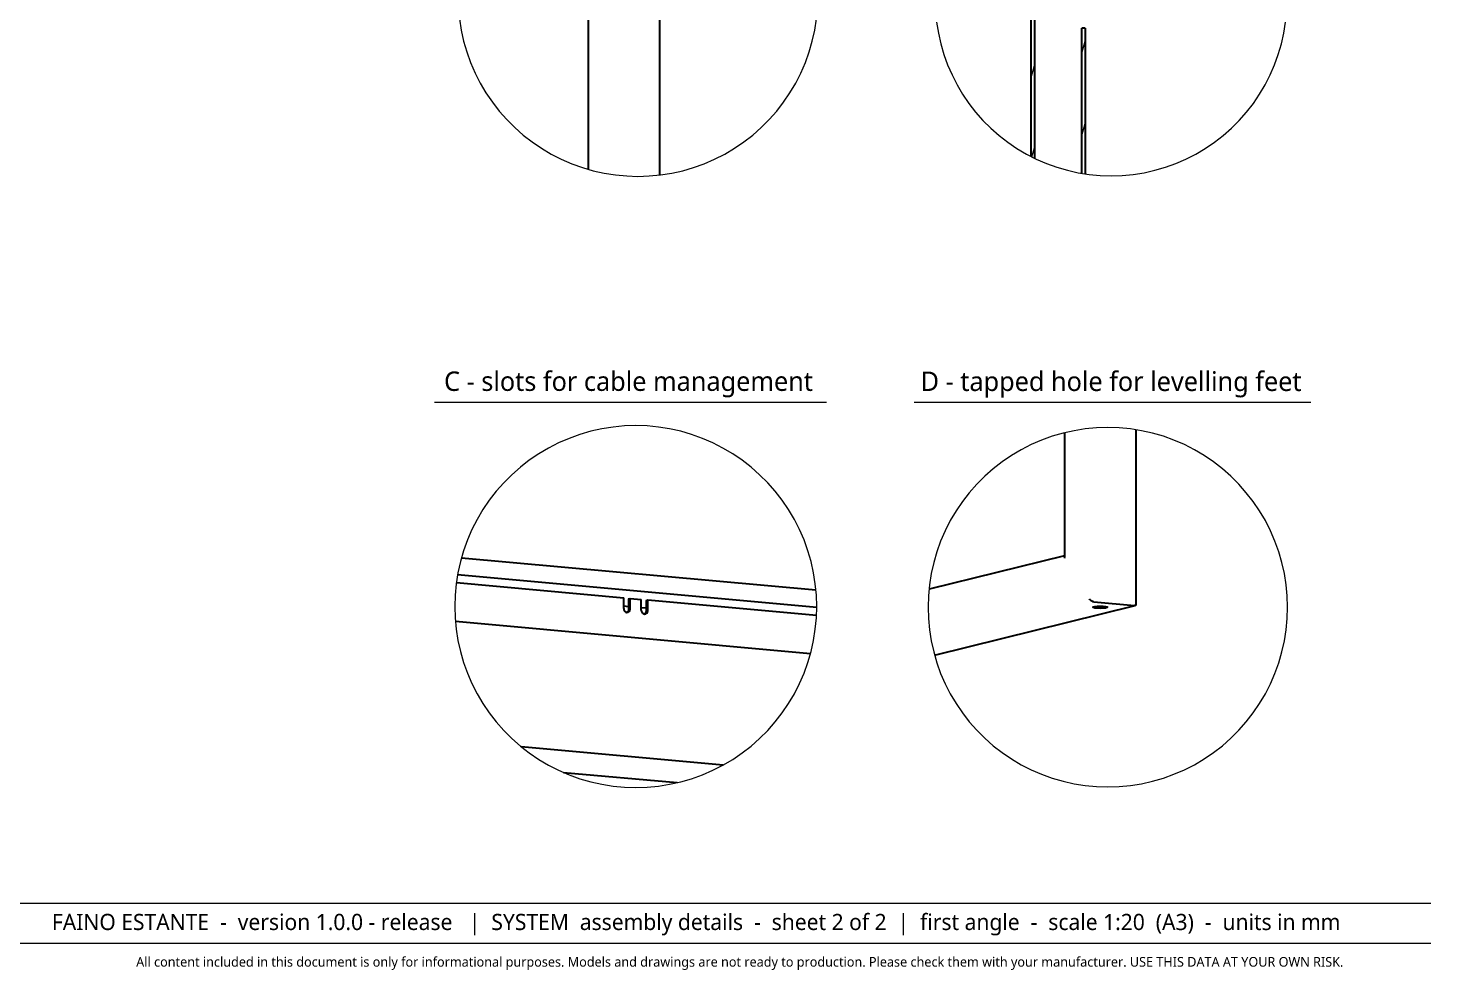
# Model space of a CAD drawing. Header units: inches. Extents: x 20 to 1275, y 6 to 408.
# Drawn here: x 1057.9 to 1275, y 5.9 to 151.7 of the extents above; entities that cross this region are included whole.
import ezdxf

# ---------------------------------------------------------------- set-up
doc = ezdxf.new("R2010")
doc.units = ezdxf.units.IN
doc.header["$LTSCALE"] = 12.7
doc.header["$MEASUREMENT"] = 0
for name, color, linetype, lineweight in [('ANNOTATION_TEXT', 251, 'Continuous', 25), ('BORDER_FRAME', 7, 'Continuous', 15), ('DETAIL_VIEW_BORDER', 7, 'Continuous', 15), ('SKETCHED_GEOMETRY', 7, 'Continuous', 15), ('VIEW_HATCHES', 7, 'Continuous', 13), ('Visible', 7, 'Continuous', 25)]:
    doc.layers.add(name, color=color, linetype=linetype, lineweight=lineweight)
doc.styles.add('Onshape-Standard-NoteStyle', font='Open Sans', dxfattribs={"height": 2.5})
doc.styles.add('Onshape-Standard-View-Label', font='Open Sans', dxfattribs={"height": 3})

msp = doc.modelspace()

# ---------------------------------------------------------------- linework, layer by layer
at = {"layer": 'BORDER_FRAME'}
msp.add_line((1275, 10), (875, 10), dxfattribs=at)
at = {"layer": 'DETAIL_VIEW_BORDER', "flags": 128}
for points in [[(1124.66328, 153.12412), (1124.93702, 151.39577), (1125.31875, 149.68802), (1125.80695, 148.00761), (1126.39971, 146.36117), (1127.09467, 144.75519), (1127.88911, 143.19603), (1128.77988, 141.68982), (1129.76346, 140.24252), (1130.83598, 138.85983), (1131.99321, 137.54722), (1133.23057, 136.30986), (1134.54318, 135.15263), (1135.92587, 134.08011), (1137.37317, 133.09653), (1138.87938, 132.20576), (1140.43855, 131.41132), (1142.04452, 130.71636), (1143.69096, 130.1236), (1145.37137, 129.6354), (1147.07912, 129.25367), (1148.80747, 128.97993), (1150.54959, 128.81525), (1152.29862, 128.76028), (1154.04765, 128.81525), (1155.78978, 128.97993), (1157.51813, 129.25367), (1159.22588, 129.6354), (1160.90629, 130.1236), (1162.55273, 130.71636), (1164.1587, 131.41132), (1165.71787, 132.20576), (1167.22407, 133.09653), (1168.67137, 134.08011), (1170.05406, 135.15263), (1171.36668, 136.30986), (1172.60404, 137.54722), (1173.76126, 138.85983), (1174.83378, 140.24252), (1175.81737, 141.68982), (1176.70814, 143.19603), (1177.50257, 144.75519), (1178.19754, 146.36117), (1178.79029, 148.00761), (1179.2785, 149.68802), (1179.66022, 151.39577), (1179.93397, 153.12412)], [(1198.51749, 152.63403), (1198.78485, 150.94599), (1199.15767, 149.27807), (1199.63449, 147.63685), (1200.21342, 146.02881), (1200.89218, 144.46029), (1201.66809, 142.93748), (1202.53808, 141.4664), (1203.49873, 140.05286), (1204.54624, 138.70242), (1205.67647, 137.42041), (1206.88498, 136.21191), (1208.16698, 135.08167), (1209.51742, 134.03417), (1210.93097, 133.07352), (1212.40205, 132.20352), (1213.92485, 131.42762), (1215.49337, 130.74886), (1217.10141, 130.16993), (1218.74263, 129.69311), (1220.41055, 129.32028), (1222.09859, 129.05293), (1223.80009, 128.89209), (1225.50833, 128.8384), (1227.21657, 128.89209), (1228.91807, 129.05293), (1230.60611, 129.32028), (1232.27403, 129.69311), (1233.91525, 130.16993), (1235.52329, 130.74886), (1237.09181, 131.42762), (1238.61462, 132.20352), (1240.0857, 133.07352), (1241.49924, 134.03417), (1242.84968, 135.08167), (1244.13169, 136.21191), (1245.34019, 137.42041), (1246.47043, 138.70242), (1247.51794, 140.05286), (1248.47858, 141.4664), (1249.34858, 142.93748), (1250.12448, 144.46029), (1250.80324, 146.02881), (1251.38217, 147.63685), (1251.85899, 149.27807), (1252.23182, 150.94599), (1252.49918, 152.63403)]]:
    msp.add_lwpolyline(points, dxfattribs=at)
for points in [[(1179.95929, 62.16123), (1179.90402, 63.91992), (1179.73843, 65.67167), (1179.46318, 67.40957), (1179.07934, 69.12675), (1178.58844, 70.81645), (1177.99241, 72.47199), (1177.2936, 74.08683), (1176.49478, 75.65461), (1175.59909, 77.16914), (1174.61007, 78.62444), (1173.53162, 80.01476), (1172.368, 81.33463), (1171.1238, 82.57883), (1169.80394, 83.74245), (1168.41361, 84.82089), (1166.95831, 85.80991), (1165.44379, 86.7056), (1163.87601, 87.50443), (1162.26116, 88.20323), (1160.60562, 88.79926), (1158.91593, 89.29017), (1157.19874, 89.674), (1155.46084, 89.94926), (1153.70909, 90.11485), (1151.9504, 90.17012), (1150.19171, 90.11485), (1148.43995, 89.94926), (1146.70206, 89.674), (1144.98487, 89.29017), (1143.29518, 88.79926), (1141.63964, 88.20323), (1140.02479, 87.50443), (1138.45701, 86.7056), (1136.94249, 85.80991), (1135.48719, 84.82089), (1134.09686, 83.74245), (1132.777, 82.57883), (1131.5328, 81.33463), (1130.36918, 80.01476), (1129.29073, 78.62444), (1128.30171, 77.16914), (1127.40602, 75.65461), (1126.6072, 74.08683), (1125.90839, 72.47199), (1125.31236, 70.81645), (1124.82146, 69.12675), (1124.43762, 67.40957), (1124.16237, 65.67167), (1123.99678, 63.91992), (1123.94151, 62.16123), (1123.99678, 60.40253), (1124.16237, 58.65078), (1124.43762, 56.91288), (1124.82146, 55.1957), (1125.31236, 53.506), (1125.90839, 51.85047), (1126.6072, 50.23562), (1127.40602, 48.66784), (1128.30171, 47.15331), (1129.29073, 45.69801), (1130.36918, 44.30769), (1131.5328, 42.98782), (1132.777, 41.74362), (1134.09686, 40.58001), (1135.48719, 39.50156), (1136.94249, 38.51254), (1138.45701, 37.61685), (1140.02479, 36.81802), (1141.63964, 36.11922), (1143.29518, 35.52319), (1144.98487, 35.03229), (1146.70206, 34.64845), (1148.43995, 34.37319), (1150.19171, 34.20761), (1151.9504, 34.15234), (1153.70909, 34.20761), (1155.46084, 34.37319), (1157.19874, 34.64845), (1158.91593, 35.03229), (1160.60562, 35.52319), (1162.26116, 36.11922), (1163.87601, 36.81802), (1165.44379, 37.61685), (1166.95831, 38.51254), (1168.41361, 39.50156), (1169.80394, 40.58001), (1171.1238, 41.74362), (1172.368, 42.98782), (1173.53162, 44.30769), (1174.61007, 45.69801), (1175.59909, 47.15331), (1176.49478, 48.66784), (1177.2936, 50.23562), (1177.99241, 51.85047), (1178.58844, 53.506), (1179.07934, 55.1957), (1179.46318, 56.91288), (1179.73843, 58.65078), (1179.90402, 60.40253)], [(1252.81724, 62.06279), (1252.76235, 63.80954), (1252.59788, 65.54939), (1252.3245, 67.27548), (1251.94327, 68.981), (1251.4557, 70.65921), (1250.86372, 72.3035), (1250.16966, 73.90737), (1249.37627, 75.4645), (1248.48666, 76.96874), (1247.50436, 78.41415), (1246.43324, 79.79503), (1245.27753, 81.10593), (1244.04178, 82.34168), (1242.73089, 83.49739), (1241.35001, 84.56851), (1239.90459, 85.55081), (1238.40036, 86.44041), (1236.84323, 87.23381), (1235.23935, 87.92787), (1233.59506, 88.51985), (1231.91685, 89.00742), (1230.21133, 89.38864), (1228.48524, 89.66203), (1226.74539, 89.8265), (1224.99864, 89.88139), (1223.2519, 89.8265), (1221.51205, 89.66203), (1219.78596, 89.38864), (1218.08044, 89.00742), (1216.40223, 88.51985), (1214.75794, 87.92787), (1213.15406, 87.23381), (1211.59693, 86.44041), (1210.0927, 85.55081), (1208.64728, 84.56851), (1207.2664, 83.49739), (1205.9555, 82.34168), (1204.71976, 81.10593), (1203.56405, 79.79503), (1202.49293, 78.41415), (1201.51063, 76.96874), (1200.62102, 75.4645), (1199.82763, 73.90737), (1199.13357, 72.3035), (1198.54159, 70.65921), (1198.05402, 68.981), (1197.67279, 67.27548), (1197.39941, 65.54939), (1197.23494, 63.80954), (1197.18005, 62.06279), (1197.23494, 60.31605), (1197.39941, 58.5762), (1197.67279, 56.85011), (1198.05402, 55.14459), (1198.54159, 53.46637), (1199.13357, 51.82208), (1199.82763, 50.21821), (1200.62102, 48.66108), (1201.51063, 47.15684), (1202.49293, 45.71143), (1203.56405, 44.33055), (1204.71976, 43.01965), (1205.9555, 41.78391), (1207.2664, 40.62819), (1208.64728, 39.55707), (1210.0927, 38.57477), (1211.59693, 37.68517), (1213.15406, 36.89177), (1214.75794, 36.19771), (1216.40223, 35.60573), (1218.08044, 35.11817), (1219.78596, 34.73694), (1221.51205, 34.46355), (1223.2519, 34.29909), (1224.99864, 34.24419), (1226.74539, 34.29909), (1228.48524, 34.46355), (1230.21133, 34.73694), (1231.91685, 35.11817), (1233.59506, 35.60573), (1235.23935, 36.19771), (1236.84323, 36.89177), (1238.40036, 37.68517), (1239.90459, 38.57477), (1241.35001, 39.55707), (1242.73089, 40.62819), (1244.04178, 41.78391), (1245.27753, 43.01965), (1246.43324, 44.33055), (1247.50436, 45.71143), (1248.48666, 47.15684), (1249.37627, 48.66108), (1250.16966, 50.21821), (1250.86372, 51.82208), (1251.4557, 53.46637), (1251.94327, 55.14459), (1252.3245, 56.85011), (1252.59788, 58.5762), (1252.76235, 60.31605)]]:
    msp.add_lwpolyline(points, close=True, dxfattribs=at)
at = {"layer": 'SKETCHED_GEOMETRY'}
for p, q in [((1120.79798, 93.79721), (1181.48173, 93.79721)), ((1195.04996, 93.79721), (1256.43271, 93.79721)), ((1275, 16.17802), (875.16999, 16.17802))]:
    msp.add_line(p, q, dxfattribs=at)
at = {"layer": 'VIEW_HATCHES', "color": 7, "linetype": 'Continuous', "lineweight": 13}
for p, q in [((1220.97541, 147.80897), (1221.47541, 149.675)), ((1213.14208, 144.07502), (1213.64208, 145.94104)), ((1220.97541, 135.05875), (1221.47541, 136.92478)), ((1213.26035, 131.7662), (1213.64208, 133.19082))]:
    msp.add_line(p, q, dxfattribs=at)
at = {"layer": 'Visible', "color": 7}
for p, q in [((1144.60487, 180.85342), (1144.60487, 129.85809)), ((1213.14208, 131.82646), (1213.14208, 180.26108)), ((1213.64208, 180.51584), (1213.64208, 131.5717)), ((1155.67617, 128.96919), (1155.67617, 154.87487)), ((1220.97541, 129.23082), (1220.97541, 151.71338)), ((1221.47541, 151.71338), (1220.97541, 151.71338)), ((1221.47541, 151.71338), (1221.47541, 129.15163)), ((1218.29633, 89.05567), (1218.29633, 69.87877)), ((1229.36763, 62.48629), (1229.36763, 89.52227)), ((1124.99192, 69.71348), (1179.82607, 64.74454)), ((1218.29633, 70.01418), (1197.33162, 64.83232)), ((1124.19318, 65.86622), (1150.09325, 63.51921)), ((1124.39351, 67.13107), (1179.95724, 62.09602)), ((1150.09325, 61.87132), (1150.09325, 63.51921)), ((1150.83225, 63.36477), (1151.09123, 63.42878)), ((1150.83225, 63.36477), (1150.83225, 61.71687)), ((1151.09123, 63.42878), (1152.80205, 63.27375)), ((1151.09123, 61.78088), (1151.09123, 63.42878)), ((1152.80205, 61.62585), (1152.80205, 63.27375)), ((1153.54106, 63.1193), (1153.80004, 63.18331)), ((1153.54106, 63.1193), (1153.54106, 61.47141)), ((1153.80004, 63.18331), (1179.91703, 60.81665)), ((1153.80004, 61.53542), (1153.80004, 63.18331)), ((1150.09325, 62.26536), (1150.83225, 62.1984)), ((1152.80205, 62.0199), (1153.54106, 61.95293)), ((1198.19863, 54.64683), (1229.23618, 62.31839)), ((1222.85357, 62.88044), (1229.1266, 62.31199)), ((1124.04548, 59.88733), (1178.99572, 54.90786)), ((1134.22561, 40.48014), (1165.49418, 37.64665)), ((1140.75027, 36.50408), (1158.36098, 34.90824))]:
    msp.add_line(p, q, dxfattribs=at)
at = {"layer": 'Visible', "color": 7, "flags": 128}
for points in [[(1218.36862, 69.66147), (1218.3289, 69.73851), (1218.30454, 69.81175), (1218.29633, 69.87877)], [(1222.85357, 62.88044), (1222.77536, 62.8937), (1222.69167, 62.91965), (1222.60502, 62.95747), (1222.51806, 63.00603), (1222.43342, 63.06386), (1222.35368, 63.12918), (1222.28126, 63.20002), (1222.21836, 63.27423), (1222.16689, 63.34955)], [(1229.36763, 62.48629), (1229.36033, 62.43078), (1229.33865, 62.38436), (1229.30322, 62.34839), (1229.25508, 62.32393), (1229.19563, 62.31167), (1229.1266, 62.31199)]]:
    msp.add_lwpolyline(points, dxfattribs=at)
at = {"layer": 'Visible', "color": 7}
for centre in [(1150.59224, 61.8261), (1153.30105, 61.58064)]:
    msp.add_ellipse(centre, major_axis=(-0.13997, 0.56629), ratio=0.845779511, start_param=1.286473943, end_param=4.428066596, dxfattribs=at)
at = {"layer": 'Visible', "color": 7, "extrusion": (0, 0, -1)}
for centre, end_param in [((1150.33326, 61.76209), 6.00942835), ((1153.04207, 61.51662), 6.009428349)]:
    msp.add_ellipse(centre, major_axis=(0.13997, -0.56629), ratio=0.845779511, start_param=4.996711365, end_param=end_param, dxfattribs=at)
at = {"layer": 'Visible', "color": 7}
msp.add_ellipse((1223.83198, 62.06279), major_axis=(1.16667, 0), ratio=0.149659681, dxfattribs=at)

# ---------------------------------------------------------------- texts
at = {"layer": 'ANNOTATION_TEXT', "color": 7, "char_height": 3, "attachment_point": 2, "style": 'Onshape-Standard-View-Label'}
for s, insert in [(' C - slots for cable management', (1150.32351, 98.54477)), (' D - tapped hole for levelling feet', (1224.99864, 98.53221))]:
    msp.add_mtext(s, dxfattribs=dict(at, insert=insert))
at = {"layer": 'ANNOTATION_TEXT', "width": 222.743421, "attachment_point": 1, "style": 'Onshape-Standard-NoteStyle'}
for s, insert, char_height in [('{\\fOpen Sans|b0|i0|c0|p0;\\W6.09675;  }FAINO ESTANTE  -  version 1.0.0 - release   |  SYSTEM  assembly details  -  sheet 2 of 2  |  first angle  -  scale 1:20  (A3)  -  units in mm', (1051.28349, 14.59375), 2.5), ('{\\fOpen Sans|b0|i0|c0|p0;\\W9.04608;     }All content included in this document is only for informational purposes. Models and drawings are not ready to production. Please check them with your manufacturer. USE THIS DATA AT YOUR OWN RISK.', (1051.6771, 7.92044), 1.5)]:
    msp.add_mtext(s, dxfattribs=dict(at, insert=insert, char_height=char_height))

doc.saveas('drawing.dxf')
